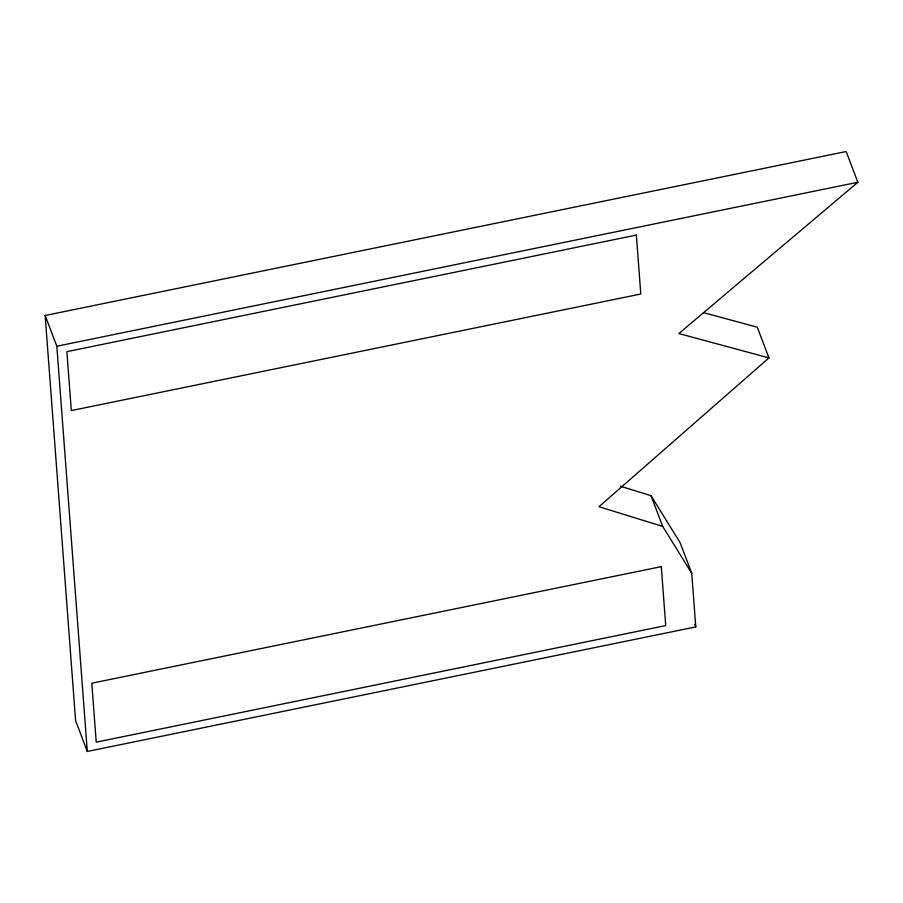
<?xml version="1.0" encoding="UTF-8"?>
<svg xmlns="http://www.w3.org/2000/svg" width="903" height="903" viewBox="0 0 903 903"><rect width="100%" height="100%" fill="white"/><g stroke="black" fill="none" stroke-linecap="round" stroke-linejoin="round"><path stroke-width="1.35" d="M768.95 357.915L598.96 506.718L662.689 526.393L691.754 573.337L695.773 626.919L87.298 751.465L75.615 720.729L45.15 315.486L846.167 151.535L857.85 182.271L678.842 333.546L768.95 357.915L757.267 327.179L703.482 312.63M45.15 315.486L56.833 346.221L857.85 182.271M620.474 486.232L651.007 495.657L680.072 542.601L691.754 573.337M651.007 495.657L662.689 526.393M694.802 624.357L695.773 626.919M56.833 346.221L87.298 751.465M636.355 235.085L66.878 351.651L71.303 410.594L640.791 294.028L636.355 235.085M661.289 566.644L91.801 683.21L96.237 742.153L665.725 625.587L661.289 566.644"/></g></svg>
